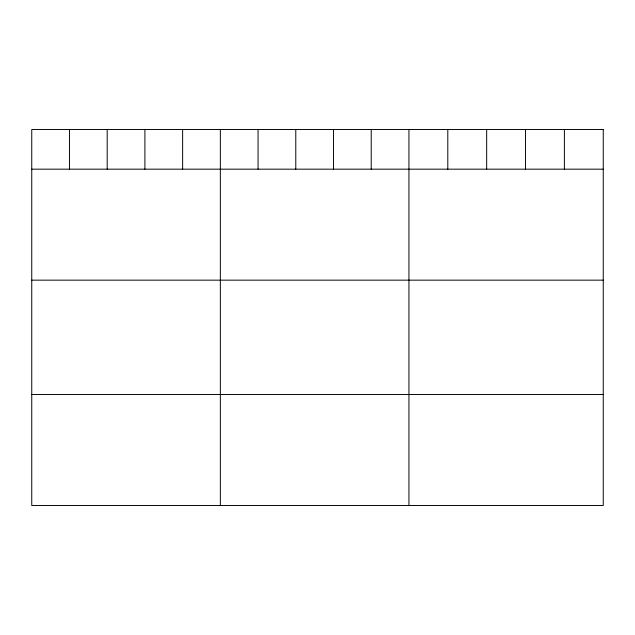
<?xml version="1.0" encoding="UTF-8"?>
<svg xmlns="http://www.w3.org/2000/svg" width="635" height="635" viewBox="0 0 635 635"><rect width="100%" height="100%" fill="white"/><g stroke="black" fill="none" stroke-linecap="round" stroke-linejoin="round"><path stroke-width="0.95" d="M31.75 169.172L603.25 169.172M31.75 280.154L603.25 280.154M31.75 394.502L603.25 394.502M564.388 129.524L564.388 169.172M525.526 129.524L525.526 169.172M486.664 129.524L486.664 169.172M447.802 129.524L447.802 169.172M408.94 129.524L408.94 505.476M371.221 129.524L371.221 169.172M333.502 129.524L333.502 169.172M295.783 129.524L295.783 169.172M258.064 129.524L258.064 169.172M220.345 129.524L220.345 505.476M182.626 129.524L182.626 169.172M144.907 129.524L144.907 169.172M107.188 129.524L107.188 169.172M69.469 129.524L69.469 169.172M603.25 129.524L31.75 129.524L31.75 505.476L603.25 505.476L603.25 129.524"/></g></svg>
